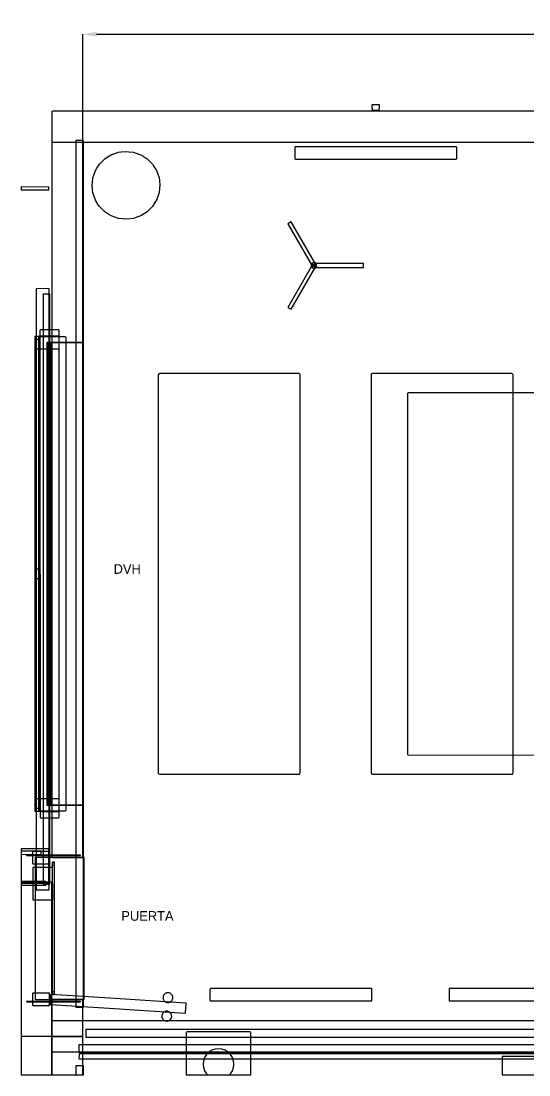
# Model space of a CAD drawing. Header units: metres. Extents: x 1053.8 to 1062.49, y -6.25 to 0.59.
# Drawn here: x 1053.8 to 1057.09, y -6.25 to 0.59 of the extents above; entities that cross this region are included whole.
import ezdxf

# ---------------------------------------------------------------- set-up
doc = ezdxf.new("R2010")
doc.units = ezdxf.units.M
for name, color, linetype in [('CORTE', 7, 'Continuous'), ('COTAS', 4, 'Continuous'), ('TEXTOS', 7, 'Continuous'), ('VISTA', 8, 'Continuous')]:
    doc.layers.add(name, color=color, linetype=linetype)
doc.dimstyles.get("Standard").update_dxf_attribs({"dimtxt": 2.5, "dimasz": 2.5, "dimexe": 1.25, "dimexo": 0.625, "dimtad": 1, "dimcen": 2.5, "dimazin": 3, "dimtfac": 1, "dimtmove": 0, "dimatfit": 3})

# ---------------------------------------------------------------- blocks, each defined once
blk = doc.blocks.new('_CLOSEDFILLED')
at = {"color": 0, "linetype": 'BYBLOCK'}
blk.add_solid([(-1, 0.164), (0, 0), (-1, -0.164)], dxfattribs=at)
blk = doc.blocks.new('*D1')
for p, q in [((1054.2, 0), (1054.2, 0.5)), ((1054.29, 0.5), (1057.805, 0.5)), ((1058.195, 0.5), (1061.71, 0.5)), ((1061.8, 0), (1061.8, 0.5))]:
    blk.add_line(p, q)
at = {"layer": 'Defpoints'}
for p in [(1054.2, 0.5), (1054.2, 0), (1061.8, 0)]:
    blk.add_point(p, dxfattribs=at)
at = {"layer": 'COTAS', "xscale": 0.09, "yscale": 0.09, "rotation": 180}
blk.add_blockref('_CLOSEDFILLED', (1054.2, 0.5), dxfattribs=at)
at = {"layer": 'COTAS', "xscale": 0.09, "yscale": 0.09}
blk.add_blockref('_CLOSEDFILLED', (1061.8, 0.5), dxfattribs=at)
at = {"layer": 'COTAS', "insert": (1058, 0.5), "char_height": 0.13, "attachment_point": 5}
blk.add_mtext('7,6', dxfattribs=at)

msp = doc.modelspace()

# ---------------------------------------------------------------- linework, layer by layer
at = {"layer": 'CORTE'}
for p, q in [((1056.0776, 0.0437), (1056.0775, 0.0433)), ((1056.0775, 0.0213), (1056.0775, 0.0433)), ((1056.0775, 0.0213), (1056.0775, 0.0067)), ((1056.0777, 0.0061), (1056.0775, 0.0067)), ((1056.0776, 0.0437), (1056.0778, 0.0443)), ((1056.0777, 0.0061), (1056.0778, 0.0057)), ((1056.0779, 0.0444), (1056.0778, 0.0443)), ((1056.0779, 0.0056), (1056.0778, 0.0057)), ((1056.0779, 0.0444), (1056.078, 0.0445)), ((1056.0779, 0.0056), (1056.078, 0.0055)), ((1056.078, 0.0445), (1056.0781, 0.0446)), ((1056.0781, 0.0054), (1056.078, 0.0055)), ((1056.0781, 0.0446), (1056.0782, 0.0447)), ((1056.0782, 0.0053), (1056.0781, 0.0054)), ((1056.0782, 0.0447), (1056.0788, 0.0449)), ((1056.0788, 0.0051), (1056.0782, 0.0053)), ((1056.0788, 0.0449), (1056.0792, 0.045)), ((1056.0792, 0.005), (1056.0788, 0.0051)), ((1056.0792, 0.045), (1056.1042, 0.045)), ((1056.1042, 0.005), (1056.0792, 0.005)), ((1056.1042, 0.045), (1056.1208, 0.045)), ((1056.1208, 0.005), (1056.1042, 0.005)), ((1056.1208, 0.045), (1056.1214, 0.0448)), ((1056.1214, 0.0052), (1056.1208, 0.005)), ((1056.1214, 0.0448), (1056.1218, 0.0447)), ((1056.1218, 0.0053), (1056.1214, 0.0052)), ((1056.1218, 0.0447), (1056.1219, 0.0446)), ((1056.1219, 0.0054), (1056.1218, 0.0053)), ((1056.1219, 0.0446), (1056.122, 0.0445)), ((1056.122, 0.0055), (1056.1219, 0.0054)), ((1056.122, 0.0445), (1056.1221, 0.0444)), ((1056.122, 0.0055), (1056.1221, 0.0056)), ((1056.1222, 0.0443), (1056.1221, 0.0444)), ((1056.1222, 0.0057), (1056.1221, 0.0056)), ((1056.1222, 0.0443), (1056.1224, 0.0437)), ((1056.1222, 0.0057), (1056.1223, 0.0061)), ((1056.1225, 0.0067), (1056.1223, 0.0061)), ((1056.1225, 0.0433), (1056.1224, 0.0437)), ((1056.1225, 0.0433), (1056.1225, 0.0213)), ((1056.1225, 0.0213), (1056.1225, 0.0213)), ((1056.1225, 0.0067), (1056.1225, 0.0213))]:
    msp.add_line(p, q, dxfattribs=at)
msp.add_lwpolyline([(1058.7513, 0), (1054.0045, 0), (1054.0034, -0.0003), (1054.0019, -0.0008), (1054.0017, -0.001), (1054.0013, -0.0013), (1054.001, -0.0017), (1054.001, -0.0017), (1054.0008, -0.0019), (1054.0003, -0.0034), (1054, -0.0045), (1054, -0.118), (1054, -0.1955), (1054.0005, -0.197), (1054.0008, -0.1981), (1054.0011, -0.1984), (1054.0013, -0.1987), (1054.0017, -0.199), (1054.0019, -0.1992), (1054.0034, -0.1997), (1054.0045, -0.2), (1058.7513, -0.2)], dxfattribs=at)
at = {"layer": 'VISTA'}
for p, q in [((1054.4021, -0.2756), (1054.431, -0.2655)), ((1054.431, -0.2655), (1054.4496, -0.2634)), ((1054.4496, -0.2634), (1054.48, -0.26)), ((1054.48, -0.26), (1054.4985, -0.2621)), ((1054.4985, -0.2621), (1054.529, -0.2655)), ((1054.529, -0.2655), (1054.5465, -0.2717)), ((1054.5465, -0.2717), (1054.5755, -0.2818)), ((1054.308, -0.3428), (1054.3212, -0.3297)), ((1054.3212, -0.3297), (1054.3428, -0.308)), ((1054.3428, -0.308), (1054.3586, -0.2981)), ((1054.3586, -0.2981), (1054.3845, -0.2818)), ((1054.3845, -0.2818), (1054.4021, -0.2756)), ((1054.5755, -0.2818), (1054.5912, -0.2917)), ((1054.5912, -0.2917), (1054.6172, -0.308)), ((1054.6172, -0.308), (1054.6303, -0.3212)), ((1054.6303, -0.3212), (1054.652, -0.3428)), ((1054.2717, -0.4135), (1054.2818, -0.3845)), ((1054.2818, -0.3845), (1054.2917, -0.3688)), ((1054.2917, -0.3688), (1054.308, -0.3428)), ((1054.652, -0.3428), (1054.6619, -0.3586)), ((1054.6619, -0.3586), (1054.6782, -0.3845)), ((1054.6782, -0.3845), (1054.6844, -0.4021)), ((1054.6844, -0.4021), (1054.6945, -0.431)), ((1054.26, -0.48), (1054.2621, -0.4615)), ((1054.2621, -0.4615), (1054.2655, -0.431)), ((1054.2655, -0.431), (1054.2717, -0.4135)), ((1054.6945, -0.431), (1054.6966, -0.4496)), ((1054.6966, -0.4496), (1054.7, -0.48)), ((1054.2634, -0.5104), (1054.26, -0.48)), ((1054.2655, -0.529), (1054.2634, -0.5104)), ((1054.2756, -0.5579), (1054.2655, -0.529)), ((1054.6883, -0.5465), (1054.6782, -0.5755)), ((1054.6945, -0.529), (1054.6883, -0.5465)), ((1054.6979, -0.4985), (1054.6945, -0.529)), ((1054.7, -0.48), (1054.6979, -0.4985)), ((1054.2818, -0.5755), (1054.2756, -0.5579)), ((1054.2981, -0.6014), (1054.2818, -0.5755)), ((1054.308, -0.6172), (1054.2981, -0.6014)), ((1054.6683, -0.5912), (1054.652, -0.6172)), ((1054.6782, -0.5755), (1054.6683, -0.5912)), ((1054.3297, -0.6388), (1054.308, -0.6172)), ((1054.3428, -0.652), (1054.3297, -0.6388)), ((1054.3688, -0.6683), (1054.3428, -0.652)), ((1054.3845, -0.6782), (1054.3688, -0.6683)), ((1054.4135, -0.6883), (1054.3845, -0.6782)), ((1054.5755, -0.6782), (1054.5579, -0.6844)), ((1054.6014, -0.6619), (1054.5755, -0.6782)), ((1054.6172, -0.652), (1054.6014, -0.6619)), ((1054.6388, -0.6303), (1054.6172, -0.652)), ((1054.652, -0.6172), (1054.6388, -0.6303)), ((1054.431, -0.6945), (1054.4135, -0.6883)), ((1054.4615, -0.6979), (1054.431, -0.6945)), ((1054.48, -0.7), (1054.4615, -0.6979)), ((1054.5104, -0.6966), (1054.48, -0.7)), ((1054.529, -0.6945), (1054.5104, -0.6966)), ((1054.5579, -0.6844), (1054.529, -0.6945))]:
    msp.add_line(p, q, dxfattribs=at)
for points in [[(1054.001, -0.0017), (1054.0008, -0.0019), (1054.0003, -0.0034), (1054, -0.0045), (1054, -0.8902), (1054, -1.4955), (1054.0005, -1.497), (1054.0008, -1.4981), (1054.0011, -1.4984), (1054.0013, -1.4987), (1054.0017, -1.499), (1054.0019, -1.4992), (1054.0034, -1.4997), (1054.0045, -1.5), (1054.118, -1.5), (1054.1955, -1.5), (1054.197, -1.4995), (1054.1981, -1.4992), (1054.1984, -1.4989), (1054.1987, -1.4987), (1054.1989, -1.4984), (1054.1992, -1.4981), (1054.1995, -1.497), (1054.2, -1.4955), (1054.2, -0.8902), (1054.2, -0.0045), (1054.1997, -0.0034), (1054.1992, -0.0019), (1054.199, -0.0017), (1054.1987, -0.0013), (1054.1984, -0.0011), (1054.1981, -0.0008), (1054.197, -0.0005), (1054.1955, 0), (1054.118, 0), (1054.0045, 0), (1054.0034, -0.0003), (1054.0019, -0.0008), (1054.0017, -0.001), (1054.0013, -0.0013), (1054.001, -0.0017)], [(1054.155, -0.19), (1054.155, -5.81), (1054.205, -5.81), (1054.205, -0.19), (1054.155, -0.19)], [(1055.576, -0.2317), (1055.5758, -0.2319), (1055.5752, -0.2338), (1055.575, -0.2345), (1055.575, -0.2863), (1055.575, -0.3055), (1055.5756, -0.3074), (1055.5758, -0.3081), (1055.5762, -0.3085), (1055.5763, -0.3087), (1055.5767, -0.309), (1055.5769, -0.3092), (1055.5788, -0.3098), (1055.5795, -0.31), (1056.3395, -0.31), (1056.6205, -0.31), (1056.6224, -0.3094), (1056.6231, -0.3092), (1056.6235, -0.3088), (1056.6237, -0.3087), (1056.6238, -0.3085), (1056.6242, -0.3081), (1056.6244, -0.3074), (1056.625, -0.3055), (1056.625, -0.2863), (1056.625, -0.2345), (1056.6248, -0.2338), (1056.6242, -0.2319), (1056.624, -0.2317), (1056.6237, -0.2313), (1056.6235, -0.2312), (1056.6231, -0.2308), (1056.6224, -0.2306), (1056.6205, -0.23), (1056.3395, -0.23), (1055.5795, -0.23), (1055.5788, -0.2302), (1055.5769, -0.2308), (1055.5767, -0.231), (1055.5763, -0.2313), (1055.576, -0.2317)], [(1053.979, -0.51), (1053.98, -0.491), (1053.8, -0.4904), (1053.8, -0.5098), (1053.979, -0.51)], [(1055.6887, -1.0065), (1055.7084, -0.9961), (1055.7113, -0.9935), (1055.5513, -0.7163), (1055.5288, -0.7293), (1055.6887, -1.0065)], [(1055.5514, -1.2837), (1055.7113, -1.0065), (1055.7049, -1.0015), (1055.6887, -0.9935), (1055.5295, -1.2716), (1055.5514, -1.2837)], [(1055.7, -1.018), (1055.7069, -1.0166), (1055.7127, -1.0127), (1055.7166, -1.0069), (1055.718, -1), (1055.7166, -0.9931), (1055.7127, -0.9873), (1055.7069, -0.9834), (1055.7, -0.982), (1055.6931, -0.9834), (1055.6873, -0.9873), (1055.6834, -0.9931), (1055.682, -1), (1055.6834, -1.0069), (1055.6873, -1.0127), (1055.6931, -1.0166), (1055.7, -1.018)], [(1055.7, -1.013), (1056.02, -1.013), (1056.0211, -1.005), (1056.02, -0.987), (1055.7, -0.987), (1055.7, -1.013)], [(1053.8975, -5.0486), (1053.8992, -5.0503), (1053.9808, -5.0503), (1053.9825, -5.0486), (1053.9825, -1.1514), (1053.9808, -1.1497), (1053.898, -1.1505), (1053.8975, -5.0486)], [(1055.6451, -1.1192), (1055.6451, -1.1192), (1055.6451, -1.1192), (1055.6451, -1.1192)], [(1053.9425, -5.0119), (1053.9442, -5.0136), (1053.9858, -5.0136), (1053.9875, -5.0119), (1053.9875, -1.1881), (1053.9858, -1.1864), (1053.9442, -1.1864), (1053.9433, -1.1866), (1053.943, -1.1871), (1053.9425, -5.0119)], [(1053.9432, -1.1872), (1053.9432, -1.187), (1053.9432, -1.1872), (1053.9432, -1.1872)], [(1053.9818, -1.2501), (1053.9818, -1.2501), (1053.9818, -1.2501), (1053.9818, -1.2501)], [(1053.9818, -1.2503), (1053.9818, -1.2519), (1053.9818, -1.2519), (1053.9818, -1.2503)], [(1053.9237, -4.5808), (1053.9265, -4.582), (1054.0435, -4.582), (1054.0463, -4.5808), (1054.0475, -4.578), (1054.0475, -1.422), (1054.0463, -1.4192), (1054.0435, -1.418), (1053.9265, -1.418), (1053.9237, -1.4192), (1053.9225, -1.422), (1053.9237, -4.5808)], [(1053.9242, -1.4197), (1053.924, -1.4202), (1053.924, -1.4195), (1053.9242, -1.4197)], [(1054.0458, -1.4197), (1054.0453, -1.4195), (1054.046, -1.4195), (1054.0458, -1.4197)], [(1053.92, -1.54), (1053.92, -1.5182), (1053.92, -1.46), (1053.9118, -1.46), (1053.89, -1.46), (1053.89, -1.4818), (1053.89, -1.54), (1053.8982, -1.54), (1053.92, -1.54)], [(1053.89, -1.48), (1053.89, -4.52), (1053.92, -4.52), (1053.92, -1.48), (1053.89, -1.48)], [(1053.913, -4.5309), (1053.9148, -4.5351), (1053.919, -4.5369), (1054.087, -4.5369), (1054.0912, -4.5351), (1054.093, -4.5309), (1054.093, -1.4691), (1054.0912, -1.4649), (1054.087, -1.4631), (1053.919, -1.4631), (1053.9148, -1.4649), (1053.913, -1.4691), (1053.913, -4.5309)], [(1053.9233, -1.4606), (1053.9232, -1.4607), (1053.9227, -1.4624), (1053.9225, -1.463), (1053.9225, -1.5182), (1053.9225, -1.537), (1053.9231, -1.5387), (1053.9232, -1.5393), (1053.9236, -1.5397), (1053.9237, -1.5398), (1053.9241, -1.5402), (1053.9242, -1.5403), (1053.9259, -1.5408), (1053.9265, -1.541), (1054.0137, -1.541), (1054.0435, -1.541), (1054.0452, -1.5404), (1054.0458, -1.5403), (1054.0462, -1.5399), (1054.0463, -1.5398), (1054.0464, -1.5397), (1054.0468, -1.5393), (1054.0469, -1.5387), (1054.0475, -1.537), (1054.0475, -1.5182), (1054.0475, -1.463), (1054.0473, -1.4624), (1054.0468, -1.4607), (1054.0467, -1.4606), (1054.0463, -1.4602), (1054.0462, -1.4601), (1054.0458, -1.4597), (1054.0452, -1.4596), (1054.0435, -1.459), (1054.0137, -1.459), (1053.9265, -1.459), (1053.9259, -1.4592), (1053.9242, -1.4597), (1053.9241, -1.4598), (1053.9237, -1.4602), (1053.9233, -1.4606)], [(1053.9675, -1.5), (1053.9675, -4.5), (1054.0025, -4.5), (1054.0025, -1.5), (1053.9675, -1.5)], [(1053.9765, -4.5), (1053.9765, -3.7326), (1053.9765, -1.5), (1053.9742, -1.5), (1053.9675, -1.5), (1053.9675, -2.2674), (1053.9675, -4.5), (1053.9698, -4.5), (1053.9765, -4.5)], [(1054, -4.4955), (1054.0045, -4.5), (1054.1955, -4.5), (1054.2, -4.4955), (1054.2, -1.5045), (1054.1955, -1.5), (1054.0045, -1.5), (1054, -1.5045), (1054, -4.4955)], [(1054.0025, -1.5474), (1054.0025, -1.5408), (1054.0025, -1.5214), (1053.9935, -1.5214), (1053.9675, -1.5214), (1053.9675, -1.5281), (1053.9675, -1.5474), (1053.9765, -1.5474), (1054.0025, -1.5474)], [(1054.0025, -4.4955), (1054.0025, -3.7326), (1054.0025, -1.5045), (1054.0002, -1.5045), (1053.9935, -1.5045), (1053.9935, -2.2674), (1053.9935, -4.4955), (1053.9958, -4.4955), (1054.0025, -4.4955)], [(1054.69, -4.291), (1054.6917, -4.2962), (1054.699, -4.3), (1055.601, -4.3), (1055.6062, -4.2983), (1055.61, -4.291), (1055.61, -1.709), (1055.6083, -1.7038), (1055.601, -1.7), (1054.699, -1.7), (1054.6926, -1.7026), (1054.69, -1.709), (1054.69, -4.291)], [(1056.07, -4.291), (1056.0717, -4.2962), (1056.079, -4.3), (1056.981, -4.3), (1056.9862, -4.2983), (1056.99, -4.291), (1056.99, -1.709), (1056.9883, -1.7038), (1056.981, -1.7), (1056.079, -1.7), (1056.0726, -1.7026), (1056.07, -1.709), (1056.07, -4.291)], [(1056.305, -4.1705), (1056.3069, -4.1742), (1060.0505, -4.175), (1060.0542, -4.1731), (1060.055, -1.8295), (1060.0531, -1.8258), (1056.3095, -1.825), (1056.305, -1.8295), (1056.305, -4.1705)], [(1053.92, -3.03), (1053.92, -3.0136), (1053.92, -2.97), (1053.9118, -2.97), (1053.89, -2.97), (1053.89, -2.9864), (1053.89, -3.03), (1053.8982, -3.03), (1053.92, -3.03)], [(1053.92, -4.54), (1053.92, -4.5182), (1053.92, -4.46), (1053.9118, -4.46), (1053.89, -4.46), (1053.89, -4.4818), (1053.89, -4.54), (1053.8982, -4.54), (1053.92, -4.54)], [(1053.9233, -4.4606), (1053.9232, -4.4607), (1053.9227, -4.4624), (1053.9225, -4.463), (1053.9225, -4.5182), (1053.9225, -4.537), (1053.9231, -4.5387), (1053.9232, -4.5393), (1053.9236, -4.5397), (1053.9237, -4.5398), (1053.9241, -4.5402), (1053.9242, -4.5403), (1053.9259, -4.5408), (1053.9265, -4.541), (1054.0137, -4.541), (1054.0435, -4.541), (1054.0452, -4.5404), (1054.0458, -4.5403), (1054.0462, -4.5399), (1054.0463, -4.5398), (1054.0464, -4.5397), (1054.0468, -4.5393), (1054.0469, -4.5387), (1054.0475, -4.537), (1054.0475, -4.5182), (1054.0475, -4.463), (1054.0473, -4.4624), (1054.0468, -4.4607), (1054.0467, -4.4606), (1054.0463, -4.4602), (1054.0462, -4.4601), (1054.0458, -4.4597), (1054.0452, -4.4596), (1054.0435, -4.459), (1054.0137, -4.459), (1053.9265, -4.459), (1053.9259, -4.4592), (1053.9242, -4.4597), (1053.9241, -4.4598), (1053.9237, -4.4602), (1053.9233, -4.4606)], [(1054.0025, -4.4786), (1054.0025, -4.4719), (1054.0025, -4.4526), (1053.9935, -4.4526), (1053.9675, -4.4526), (1053.9675, -4.4592), (1053.9675, -4.4786), (1053.9765, -4.4786), (1054.0025, -4.4786)], [(1054.001, -4.5017), (1054.0008, -4.5019), (1054.0003, -4.5034), (1054, -4.5045), (1054, -4.7011), (1054, -4.8355), (1054.0005, -4.837), (1054.0008, -4.8381), (1054.0011, -4.8384), (1054.0013, -4.8387), (1054.0017, -4.839), (1054.0019, -4.8392), (1054.0034, -4.8397), (1054.0045, -4.84), (1054.118, -4.84), (1054.1955, -4.84), (1054.197, -4.8395), (1054.1981, -4.8392), (1054.1984, -4.8389), (1054.1987, -4.8387), (1054.1989, -4.8384), (1054.1992, -4.8381), (1054.1995, -4.837), (1054.2, -4.8355), (1054.2, -4.7011), (1054.2, -4.5045), (1054.1997, -4.5034), (1054.1992, -4.5019), (1054.199, -4.5017), (1054.1987, -4.5013), (1054.1984, -4.5011), (1054.1981, -4.5008), (1054.197, -4.5005), (1054.1955, -4.5), (1054.118, -4.5), (1054.0045, -4.5), (1054.0034, -4.5003), (1054.0019, -4.5008), (1054.0017, -4.501), (1054.0013, -4.5013), (1054.001, -4.5017)], [(1053.9242, -4.5803), (1053.9247, -4.5805), (1053.924, -4.5805), (1053.9242, -4.5803)], [(1054.046, -4.5805), (1054.0453, -4.5805), (1054.0458, -4.5803), (1054.046, -4.5805)], [(1053.9765, -5.006), (1053.979, -5.005), (1053.98, -5.0025), (1053.98, -4.7864), (1053.979, -4.7839), (1053.9765, -4.7829), (1053.8, -4.7829), (1053.8, -5.006), (1053.9765, -5.006)], [(1053.9783, -4.7839), (1053.979, -4.7846), (1053.9783, -4.7846), (1053.9783, -4.7839)], [(1053.93, -4.8192), (1053.9293, -4.7979), (1053.8, -4.7979), (1053.8, -4.8193), (1053.93, -4.8192)], [(1053.835, -4.826), (1054.185, -4.826), (1054.185, -4.824), (1053.835, -4.824), (1053.835, -4.826)], [(1053.8754, -4.8006), (1053.8753, -4.8007), (1053.8751, -4.8012), (1053.875, -4.8017), (1053.875, -4.8421), (1053.875, -4.8783), (1053.8752, -4.8788), (1053.8753, -4.8793), (1053.8754, -4.8794), (1053.8755, -4.8795), (1053.8756, -4.8796), (1053.8757, -4.8797), (1053.8762, -4.8799), (1053.8767, -4.88), (1053.9329, -4.88), (1053.9833, -4.88), (1053.9838, -4.8798), (1053.9843, -4.8797), (1053.9844, -4.8796), (1053.9845, -4.8795), (1053.9846, -4.8794), (1053.9847, -4.8793), (1053.9848, -4.8788), (1053.985, -4.8783), (1053.985, -4.8421), (1053.985, -4.8017), (1053.9849, -4.8012), (1053.9847, -4.8007), (1053.9846, -4.8006), (1053.9845, -4.8005), (1053.9844, -4.8004), (1053.9843, -4.8003), (1053.9838, -4.8002), (1053.9833, -4.8), (1053.9329, -4.8), (1053.8767, -4.8), (1053.8762, -4.8001), (1053.8757, -4.8003), (1053.8756, -4.8004), (1053.8755, -4.8005), (1053.8754, -4.8006)], [(1053.8912, -5.7588), (1053.894, -5.76), (1054.206, -5.76), (1054.2093, -5.7583), (1054.21, -4.844), (1054.2083, -4.8407), (1053.894, -4.84), (1053.8907, -4.8417), (1053.8912, -5.7588)], [(1053.8917, -4.8417), (1053.8915, -4.8422), (1053.8915, -4.8415), (1053.8917, -4.8417)], [(1054.2083, -4.8417), (1054.2078, -4.8415), (1054.2085, -4.8415), (1054.2083, -4.8417)], [(1053.8756, -5.1137), (1053.8759, -5.1141), (1053.8763, -5.1144), (1053.878, -5.115), (1054.0037, -5.1144), (1054.0041, -5.1141), (1054.0044, -5.1137), (1054.005, -5.112), (1054.0044, -4.9063), (1054.0041, -4.9059), (1054.0037, -4.9056), (1054.002, -4.905), (1053.878, -4.905), (1053.8759, -4.9059), (1053.8756, -5.1137)], [(1053.8765, -4.9065), (1053.8759, -4.9065), (1053.8759, -4.9059), (1053.8765, -4.9065)], [(1054.0175, -4.889), (1054.0175, -4.8804), (1054.0175, -4.871), (1054.0104, -4.871), (1054.0025, -4.871), (1054.0025, -4.8796), (1054.0025, -4.889), (1054.0096, -4.889), (1054.0175, -4.889)], [(1054.0025, -4.875), (1054.0025, -5.725), (1054.0175, -5.725), (1054.0175, -4.875), (1054.0025, -4.875)], [(1054.0035, -4.9065), (1054.0035, -4.9059), (1054.0041, -4.9059), (1054.0035, -4.9065)], [(1053.8, -4.9945), (1053.8, -5.0195), (1053.96, -5.0195), (1053.96, -4.9945), (1053.8, -4.9945)], [(1053.9997, -5.9997), (1053.9997, -5.0003), (1053.8, -5.0003), (1053.8, -5.9996), (1053.9997, -5.9997)], [(1053.979, -5.0043), (1053.9783, -5.005), (1053.9783, -5.0043), (1053.979, -5.0043)], [(1053.8765, -5.1135), (1053.8765, -5.1141), (1053.8759, -5.1141), (1053.8765, -5.1135)], [(1054.0035, -5.1135), (1054.0041, -5.1135), (1054.0041, -5.1141), (1054.0035, -5.1135)], [(1053.8754, -5.7206), (1053.8753, -5.7207), (1053.8751, -5.7212), (1053.875, -5.7217), (1053.875, -5.7621), (1053.875, -5.7983), (1053.8752, -5.7988), (1053.8753, -5.7993), (1053.8754, -5.7994), (1053.8755, -5.7995), (1053.8756, -5.7996), (1053.8757, -5.7997), (1053.8762, -5.7999), (1053.8767, -5.8), (1053.9329, -5.8), (1053.9833, -5.8), (1053.9838, -5.7998), (1053.9843, -5.7997), (1053.9844, -5.7996), (1053.9845, -5.7995), (1053.9846, -5.7994), (1053.9847, -5.7993), (1053.9848, -5.7988), (1053.985, -5.7983), (1053.985, -5.7621), (1053.985, -5.7217), (1053.9849, -5.7212), (1053.9847, -5.7207), (1053.9846, -5.7206), (1053.9845, -5.7205), (1053.9844, -5.7204), (1053.9843, -5.7203), (1053.9838, -5.7202), (1053.9833, -5.72), (1053.9329, -5.72), (1053.8767, -5.72), (1053.8762, -5.7201), (1053.8757, -5.7203), (1053.8756, -5.7204), (1053.8755, -5.7205), (1053.8754, -5.7206)], [(1054.869, -5.7848), (1054.8688, -5.7846), (1054.8677, -5.7842), (1054.8668, -5.7839), (1054.4105, -5.7551), (1053.9955, -5.729), (1053.9944, -5.7293), (1053.9934, -5.7296), (1053.9932, -5.7297), (1053.993, -5.7299), (1053.9927, -5.7301), (1053.9926, -5.7303), (1053.9921, -5.7314), (1053.9918, -5.7323), (1053.9899, -5.7626), (1053.9881, -5.7902), (1053.9884, -5.7913), (1053.9887, -5.7923), (1053.9888, -5.7925), (1053.989, -5.7927), (1053.9892, -5.7929), (1053.9894, -5.7931), (1053.9904, -5.7935), (1053.9914, -5.7939), (1054.4064, -5.82), (1054.8627, -5.8487), (1054.8637, -5.8485), (1054.8648, -5.8482), (1054.865, -5.848), (1054.8652, -5.8479), (1054.8654, -5.8477), (1054.8656, -5.8474), (1054.866, -5.8465), (1054.8664, -5.8455), (1054.8681, -5.8179), (1054.87, -5.7876), (1054.8698, -5.7866), (1054.8695, -5.7855), (1054.8694, -5.7853), (1054.8692, -5.785), (1054.869, -5.7848)], [(1054.0175, -5.729), (1054.0175, -5.7204), (1054.0175, -5.711), (1054.0104, -5.711), (1054.0025, -5.711), (1054.0025, -5.7196), (1054.0025, -5.729), (1054.0096, -5.729), (1054.0175, -5.729)], [(1054.7502, -5.781), (1054.7518, -5.781), (1054.7574, -5.7807), (1054.7589, -5.7803), (1054.7643, -5.7787), (1054.7656, -5.778), (1054.7706, -5.7753), (1054.7717, -5.7743), (1054.7759, -5.7706), (1054.7768, -5.7693), (1054.7801, -5.7648), (1054.7807, -5.7633), (1054.7829, -5.7582), (1054.7832, -5.7566), (1054.7842, -5.7511), (1054.7841, -5.7496), (1054.7838, -5.7439), (1054.7834, -5.7425), (1054.7819, -5.737), (1054.7811, -5.7357), (1054.7785, -5.7308), (1054.7774, -5.7296), (1054.7737, -5.7254), (1054.7725, -5.7245), (1054.7679, -5.7212), (1054.7665, -5.7206), (1054.7613, -5.7184), (1054.7598, -5.7181), (1054.7542, -5.7172), (1054.7527, -5.7172), (1054.7471, -5.7175), (1054.7456, -5.7179), (1054.7402, -5.7194), (1054.7388, -5.7202), (1054.7339, -5.7229), (1054.7327, -5.7239), (1054.7285, -5.7276), (1054.7276, -5.7289), (1054.7243, -5.7334), (1054.7237, -5.7348), (1054.7215, -5.74), (1054.7213, -5.7415), (1054.7203, -5.7471), (1054.7204, -5.7486), (1054.7206, -5.7542), (1054.7211, -5.7557), (1054.7226, -5.7611), (1054.7233, -5.7625), (1054.726, -5.7674), (1054.727, -5.7686), (1054.7307, -5.7728), (1054.732, -5.7737), (1054.7366, -5.777), (1054.738, -5.7776), (1054.7432, -5.7798), (1054.7447, -5.7801), (1054.7502, -5.781)], [(1055.0259, -5.6918), (1055.0258, -5.6919), (1055.0252, -5.6939), (1055.025, -5.6945), (1055.025, -5.7493), (1055.025, -5.7655), (1055.0256, -5.7675), (1055.0258, -5.7681), (1055.0262, -5.7686), (1055.0263, -5.7687), (1055.0268, -5.7691), (1055.0269, -5.7692), (1055.0289, -5.7698), (1055.0295, -5.77), (1055.8329, -5.77), (1056.0705, -5.77), (1056.0725, -5.7694), (1056.0731, -5.7692), (1056.0736, -5.7688), (1056.0737, -5.7687), (1056.0738, -5.7686), (1056.0742, -5.7681), (1056.0744, -5.7675), (1056.075, -5.7655), (1056.075, -5.7493), (1056.075, -5.6945), (1056.0748, -5.6939), (1056.0742, -5.6919), (1056.0741, -5.6918), (1056.0737, -5.6913), (1056.0736, -5.6912), (1056.0731, -5.6908), (1056.0725, -5.6906), (1056.0705, -5.69), (1055.8329, -5.69), (1055.0295, -5.69), (1055.0289, -5.6902), (1055.0269, -5.6908), (1055.0268, -5.6909), (1055.0263, -5.6913), (1055.0259, -5.6918)], [(1053.835, -5.776), (1054.185, -5.776), (1054.185, -5.774), (1053.835, -5.774), (1053.835, -5.776)], [(1053.8917, -5.7583), (1053.8922, -5.7585), (1053.8915, -5.7585), (1053.8917, -5.7583)], [(1054.001, -5.7617), (1054.0008, -5.7619), (1054.0003, -5.7634), (1054, -5.7645), (1054, -5.9017), (1054, -5.9955), (1054.0005, -5.997), (1054.0008, -5.9981), (1054.0011, -5.9984), (1054.0013, -5.9987), (1054.0017, -5.999), (1054.0019, -5.9992), (1054.0034, -5.9997), (1054.0045, -6), (1054.118, -6), (1054.1955, -6), (1054.197, -5.9995), (1054.1981, -5.9992), (1054.1984, -5.9989), (1054.1987, -5.9987), (1054.1989, -5.9984), (1054.1992, -5.9981), (1054.1995, -5.997), (1054.2, -5.9955), (1054.2, -5.9017), (1054.2, -5.7645), (1054.1997, -5.7634), (1054.1992, -5.7619), (1054.199, -5.7617), (1054.1987, -5.7613), (1054.1984, -5.7611), (1054.1981, -5.7608), (1054.197, -5.7605), (1054.1955, -5.76), (1054.118, -5.76), (1054.0045, -5.76), (1054.0034, -5.7603), (1054.0019, -5.7608), (1054.0017, -5.761), (1054.0013, -5.7613), (1054.001, -5.7617)], [(1054.2085, -5.7585), (1054.2078, -5.7585), (1054.2083, -5.7583), (1054.2085, -5.7585)], [(1054.7427, -5.9008), (1054.7442, -5.9007), (1054.7498, -5.9004), (1054.7513, -5.9), (1054.7567, -5.8985), (1054.7581, -5.8978), (1054.763, -5.8951), (1054.7642, -5.8941), (1054.7684, -5.8903), (1054.7693, -5.8891), (1054.7726, -5.8845), (1054.7732, -5.8831), (1054.7754, -5.8779), (1054.7757, -5.8764), (1054.7766, -5.8709), (1054.7766, -5.8693), (1054.7763, -5.8637), (1054.7759, -5.8622), (1054.7743, -5.8568), (1054.7736, -5.8555), (1054.7709, -5.8505), (1054.7699, -5.8494), (1054.7662, -5.8451), (1054.7649, -5.8442), (1054.7604, -5.841), (1054.7589, -5.8404), (1054.7538, -5.8382), (1054.7522, -5.8379), (1054.7467, -5.8369), (1054.7452, -5.837), (1054.7395, -5.8373), (1054.7381, -5.8377), (1054.7326, -5.8392), (1054.7313, -5.8399), (1054.7264, -5.8426), (1054.7252, -5.8437), (1054.721, -5.8474), (1054.7201, -5.8486), (1054.7168, -5.8532), (1054.7162, -5.8546), (1054.714, -5.8598), (1054.7137, -5.8613), (1054.7128, -5.8668), (1054.7128, -5.8684), (1054.7131, -5.874), (1054.7135, -5.8755), (1054.715, -5.8809), (1054.7158, -5.8823), (1054.7185, -5.8872), (1054.7195, -5.8884), (1054.7232, -5.8926), (1054.7245, -5.8935), (1054.729, -5.8968), (1054.7304, -5.8974), (1054.7356, -5.8995), (1054.7371, -5.8998), (1054.7427, -5.9008)], [(1054, -6.001), (1053.8, -6.001), (1053.8, -6.25), (1054, -6.25), (1054, -6.001)], [(1054.001, -6.0017), (1054.0008, -6.0019), (1054.0003, -6.0034), (1054, -6.0045), (1054, -6.25), (1054.2, -6.25), (1054.2, -6.0045), (1054.1997, -6.0034), (1054.1992, -6.0019), (1054.199, -6.0017), (1054.1987, -6.0013), (1054.1984, -6.0011), (1054.1981, -6.0008), (1054.197, -6.0005), (1054.1955, -6), (1054.118, -6), (1054.0045, -6), (1054.0034, -6.0003), (1054.0019, -6.0008), (1054.0017, -6.001), (1054.0013, -6.0013), (1054.001, -6.0017)], [(1054.22, -5.955), (1054.22, -6.005), (1061.78, -6.005), (1061.78, -5.955), (1054.22, -5.955)], [(1054.87, -6.25), (1055.29, -6.25), (1055.29, -5.976), (1055.2882, -5.9718), (1055.284, -5.97), (1054.876, -5.97), (1054.8718, -5.9718), (1054.87, -5.976), (1054.87, -6.25)], [(1054.175, -6.055), (1054.175, -6.105), (1057.525, -6.105), (1057.525, -6.055), (1054.175, -6.055)], [(1054.98, -6.18), (1054.9825, -6.2023), (1054.9899, -6.2234), (1055.0018, -6.2423), (1055.0095, -6.25), (1055.1505, -6.25), (1055.1582, -6.2423), (1055.1701, -6.2234), (1055.1775, -6.2023), (1055.18, -6.18), (1055.1775, -6.1577), (1055.1701, -6.1366), (1055.1582, -6.1177), (1055.1423, -6.1018), (1055.1234, -6.0899), (1055.1023, -6.0825), (1055.08, -6.08), (1055.0577, -6.0825), (1055.0366, -6.0899), (1055.0177, -6.1018), (1055.0018, -6.1177), (1054.9899, -6.1366), (1054.9825, -6.1577), (1054.98, -6.18)], [(1054.175, -6.144), (1054.177, -6.146), (1057.523, -6.146), (1057.525, -6.144), (1057.525, -6.116), (1057.523, -6.114), (1054.1758, -6.1144), (1054.175, -6.144)], [(1056.9208, -6.1312), (1056.9206, -6.1315), (1056.9203, -6.1324), (1056.92, -6.1335), (1056.92, -6.25), (1057.54, -6.25), (1057.54, -6.1335), (1057.5397, -6.1324), (1057.5394, -6.1315), (1057.5392, -6.1312), (1057.539, -6.131), (1057.5387, -6.1308), (1057.5385, -6.1306), (1057.5374, -6.1303), (1057.5365, -6.13), (1057.2088, -6.13), (1056.9235, -6.13), (1056.9224, -6.1303), (1056.9215, -6.1306), (1056.9212, -6.1308), (1056.921, -6.131), (1056.9208, -6.1312)], [(1054.155, -6.19), (1054.155, -6.25), (1054.205, -6.25), (1054.205, -6.19), (1054.155, -6.19)]]:
    msp.add_lwpolyline(points, close=True, dxfattribs=at)
for points in [[(1057.3829, -5.69), (1056.5795, -5.69), (1056.5789, -5.6902), (1056.5769, -5.6908), (1056.5768, -5.6909), (1056.5763, -5.6913), (1056.5759, -5.6918), (1056.5759, -5.6918), (1056.5758, -5.6919), (1056.5752, -5.6939), (1056.575, -5.6945), (1056.575, -5.7493), (1056.575, -5.7655), (1056.5756, -5.7675), (1056.5758, -5.7681), (1056.5762, -5.7686), (1056.5763, -5.7687), (1056.5768, -5.7691), (1056.5769, -5.7692), (1056.5789, -5.7698), (1056.5795, -5.77), (1057.3829, -5.77)], [(1058.7513, -5.9), (1054.0045, -5.9), (1054.0034, -5.9003), (1054.0019, -5.9008), (1054.0017, -5.901), (1054.0013, -5.9013), (1054.001, -5.9017), (1054.001, -5.9017), (1054.0008, -5.9019), (1054.0003, -5.9034), (1054, -5.9045), (1054, -6.018), (1054, -6.0955), (1054.0005, -6.097), (1054.0008, -6.0981), (1054.0011, -6.0984), (1054.0013, -6.0987), (1054.0017, -6.099), (1054.0019, -6.0992), (1054.0034, -6.0997), (1054.0045, -6.1), (1058.7513, -6.1)]]:
    msp.add_lwpolyline(points, dxfattribs=at)

# ---------------------------------------------------------------- texts
at = {"layer": 'TEXTOS'}
for s, p in [('DVH', (1054.4, -3)), ('PUERTA', (1054.45, -5.25))]:
    msp.add_text(s, height=0.0625, dxfattribs=at).set_placement(p)

# ---------------------------------------------------------------- dimensions: what is measured, and where the dimension line sits
at = {"layer": 'COTAS'}
dim = msp.add_linear_dim(base=(1054.2, 0.5), p1=(1054.2, 0), p2=(1061.8, 0), dimstyle='Standard', override={"dimtxt": 0.13, "dimasz": 0.09}, dxfattribs=at)
dim.commit()
dim.dimension.update_dxf_attribs({"geometry": '*D1', "text_midpoint": (1058, 0.5)})

doc.saveas('drawing.dxf')
